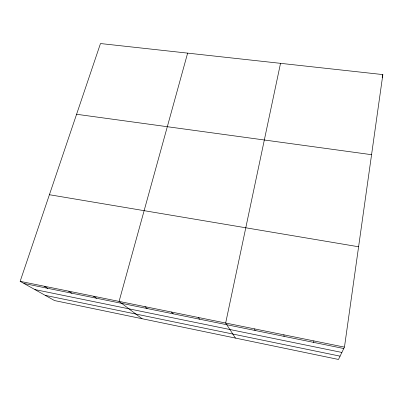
<?xml version="1.0" encoding="UTF-8"?>
<svg xmlns="http://www.w3.org/2000/svg" width="403" height="403" viewBox="0 0 403 403"><rect width="100%" height="100%" fill="white"/><g stroke="black" fill="none" stroke-linecap="round" stroke-linejoin="round"><path stroke-width="0.6" d="M313.64 342.384L313.846 340.913M344.459 347.124L382.85 74.585L100.478 43.544L20.15 281.344L54.536 300.567L338.485 359.456L344.459 347.124L20.15 281.344M280.523 63.336L225.66 323.025L235.448 338.087M382.18 77.532L382.85 74.585M187.632 53.125L119.076 301.409L142.047 318.718M76.585 114.276L371.566 154.687M49.413 194.72L358.594 246.772M23.984 283.485L343.784 348.514M34.87 289.571L341.88 352.449M45.227 295.364L340.087 356.151M44.209 286.221L47.74 288.316M68.706 291.193L71.93 293.233M93.657 296.25L96.564 298.245M144.969 306.658L147.191 308.537M171.356 312.013L173.219 313.831M198.246 317.468L199.737 319.221M254.459 328.868L255.144 330.49M283.853 334.828L284.1 336.379"/></g></svg>
